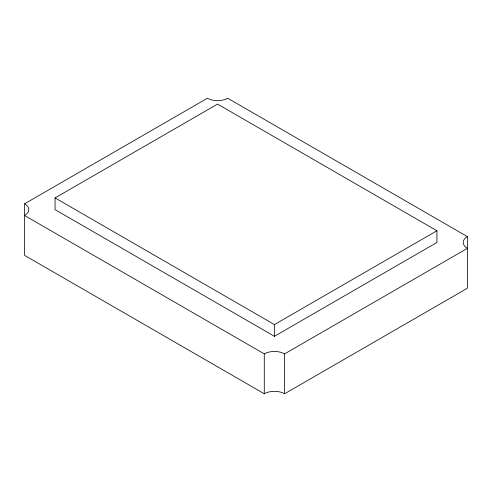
<?xml version="1.0" encoding="UTF-8"?>
<svg xmlns="http://www.w3.org/2000/svg" width="492" height="492" viewBox="0 0 492 492"><rect width="100%" height="100%" fill="white"/><g stroke="black" fill="none" stroke-linecap="round" stroke-linejoin="round"><path stroke-width="0.74" d="M24.6 203.78L207.409 98.24A14.36 8.29 0 0 0 227.722 98.24L467.4 236.615L467.4 288.22L284.591 393.76A14.36 8.29 0 0 0 264.278 393.76L24.6 255.385L24.6 203.78A14.36 8.29 0 0 1 24.6 215.508L264.278 353.889A14.36 8.29 0 0 1 284.591 353.889L467.4 248.343A14.36 8.29 0 0 1 467.4 236.615M55.067 197.919L217.562 104.101L436.933 230.754L436.933 242.482L274.438 336.3L55.067 209.647L55.067 197.919L274.438 324.572L436.933 230.754M284.591 353.889L284.591 393.76M274.438 324.572L274.438 336.3M264.278 353.889L264.278 393.76"/></g></svg>
